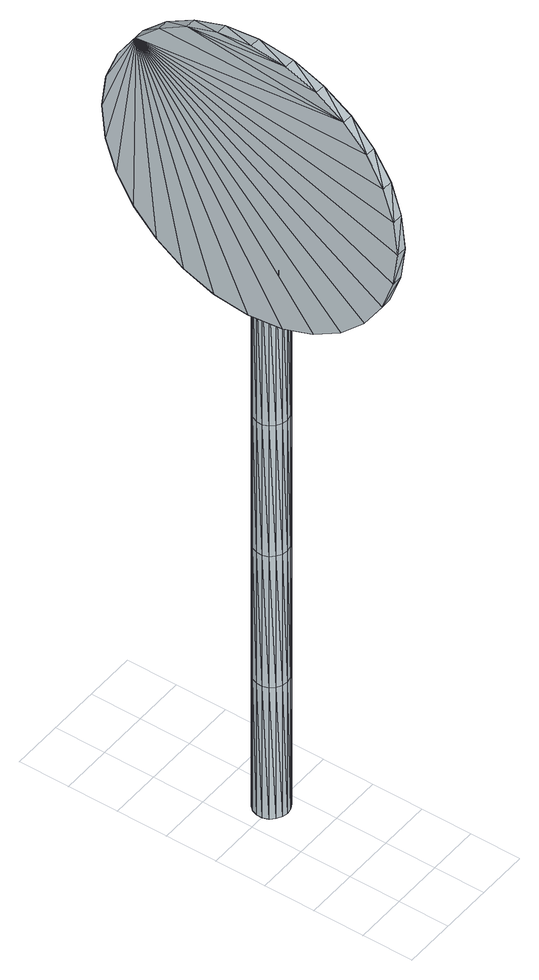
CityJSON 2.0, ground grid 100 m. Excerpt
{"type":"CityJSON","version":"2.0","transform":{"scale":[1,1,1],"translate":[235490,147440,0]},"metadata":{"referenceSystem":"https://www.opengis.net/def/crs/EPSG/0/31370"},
"CityObjects":{
"object1":{"type":"GenericCityObject","attributes":{"cluster":62,"mean_distance_to_centroid":0.138,"new_centroid_x":235443.1,"new_centroid_y":147824.35,"mean_distance_to_camera":6.67,"H1":0,"H2":0,"Z_final":109.32,"cluster2":-1,"proj_x":235446.47,"proj_y":147824.71,"id_line":52480,"bearing_l":174.03,"distance":3.38,"orientation":"right","G_obj":174.03},"geometry":[{"type":"MultiSurface","lod":"2","boundaries":[[[0,1,2]],[[2,1,3]],[[3,1,4]],[[4,1,5]],[[5,1,6]],[[1,7,6]],[[1,8,7]],[[1,9,8]],[[1,10,9]],[[1,11,10]],[[1,12,11]],[[1,13,12]],[[1,14,13]],[[15,14,1]],[[16,15,1]],[[17,16,1]],[[18,17,1]],[[0,18,1]],[[19,20,0]],[[19,0,2]],[[21,19,2]],[[21,2,3]],[[21,3,22]],[[22,3,4]],[[22,4,23]],[[23,4,5]],[[23,5,24]],[[24,5,6]],[[24,6,25]],[[25,6,7]],[[25,7,26]],[[26,7,8]],[[26,8,27]],[[8,9,27]],[[27,9,28]],[[9,10,28]],[[10,29,28]],[[10,11,29]],[[11,30,29]],[[11,12,30]],[[30,12,31]],[[31,12,13]],[[31,13,32]],[[32,13,14]],[[32,14,33]],[[33,14,15]],[[33,15,34]],[[34,15,16]],[[34,16,35]],[[35,16,17]],[[36,35,17]],[[18,36,17]],[[20,36,18]],[[20,18,0]],[[37,38,20]],[[37,20,19]],[[39,37,19]],[[21,39,19]],[[39,21,40]],[[40,21,22]],[[40,22,41]],[[41,22,23]],[[41,23,42]],[[42,23,24]],[[42,24,43]],[[43,24,25]],[[43,25,44]],[[44,25,26]],[[26,45,44]],[[26,27,45]],[[27,46,45]],[[27,28,46]],[[28,47,46]],[[28,29,47]],[[47,29,48]],[[29,30,48]],[[48,30,49]],[[49,30,31]],[[49,31,50]],[[50,31,32]],[[50,32,51]],[[51,32,33]],[[51,33,52]],[[52,33,34]],[[52,34,53]],[[53,34,35]],[[54,53,35]],[[54,35,36]],[[38,54,36]],[[38,36,20]],[[55,56,38]],[[55,38,37]],[[57,55,37]],[[57,37,39]],[[57,39,58]],[[58,39,40]],[[58,40,59]],[[59,40,41]],[[59,41,60]],[[60,41,42]],[[60,42,61]],[[61,42,43]],[[61,43,62]],[[62,43,44]],[[44,63,62]],[[44,45,63]],[[45,64,63]],[[45,46,64]],[[46,65,64]],[[46,47,65]],[[47,66,65]],[[47,48,66]],[[66,48,67]],[[67,48,49]],[[67,49,68]],[[68,49,50]],[[68,50,69]],[[69,50,51]],[[69,51,70]],[[70,51,52]],[[70,52,71]],[[71,52,53]],[[72,71,53]],[[72,53,54]],[[56,72,54]],[[56,54,38]],[[73,74,56]],[[73,56,55]],[[75,73,55]],[[75,55,57]],[[75,57,76]],[[76,57,58]],[[76,58,77]],[[77,58,59]],[[77,59,78]],[[78,59,60]],[[78,60,79]],[[79,60,61]],[[79,61,80]],[[80,61,62]],[[62,81,80]],[[62,63,81]],[[63,82,81]],[[63,64,82]],[[64,83,82]],[[64,65,83]],[[65,84,83]],[[65,66,84]],[[84,66,85]],[[85,66,67]],[[85,67,86]],[[86,67,68]],[[86,68,87]],[[87,68,69]],[[87,69,88]],[[88,69,70]],[[88,70,89]],[[89,70,71]],[[90,89,71]],[[90,71,72]],[[74,90,72]],[[74,72,56]],[[91,92,74]],[[91,74,73]],[[93,91,73]],[[93,73,75]],[[93,75,94]],[[94,75,76]],[[94,76,95]],[[95,76,77]],[[95,77,96]],[[96,77,78]],[[96,78,97]],[[97,78,79]],[[97,79,98]],[[98,79,80]],[[80,99,98]],[[80,81,99]],[[81,100,99]],[[81,82,100]],[[82,101,100]],[[82,83,101]],[[83,102,101]],[[83,84,102]],[[102,84,103]],[[103,84,85]],[[103,85,104]],[[104,85,86]],[[104,86,105]],[[105,86,87]],[[105,87,106]],[[106,87,88]],[[106,88,107]],[[107,88,89]],[[108,107,89]],[[108,89,90]],[[92,108,90]],[[92,90,74]],[[92,91,109]],[[91,93,109]],[[93,94,109]],[[94,95,109]],[[95,96,109]],[[109,96,97]],[[109,97,98]],[[109,98,99]],[[109,99,100]],[[109,100,101]],[[109,101,102]],[[109,102,103]],[[109,103,104]],[[105,109,104]],[[106,109,105]],[[107,109,106]],[[108,109,107]],[[92,109,108]],[[110,111,112]],[[113,112,114]],[[115,112,113]],[[116,112,115]],[[117,112,116]],[[118,112,117]],[[119,112,118]],[[120,112,119]],[[121,112,120]],[[122,112,121]],[[122,123,112]],[[123,110,112]],[[111,124,112]],[[124,125,112]],[[125,126,112]],[[126,127,112]],[[127,128,112]],[[128,129,112]],[[129,130,112]],[[130,131,112]],[[112,131,132]],[[131,133,132]],[[131,134,133]],[[133,134,135]],[[133,135,136]],[[135,137,136]],[[133,136,138]],[[136,139,138]],[[136,137,139]],[[137,140,139]],[[137,135,140]],[[135,141,140]],[[135,134,141]],[[134,142,141]],[[134,131,142]],[[131,143,142]],[[131,130,143]],[[143,130,144]],[[144,130,129]],[[144,129,145]],[[145,129,128]],[[145,128,146]],[[146,127,147]],[[147,127,126]],[[147,126,148]],[[148,126,125]],[[148,125,149]],[[149,125,124]],[[150,149,124]],[[150,124,111]],[[151,150,111]],[[151,111,110]],[[152,151,110]],[[152,110,123]],[[146,128,127]],[[153,123,122]],[[154,153,122]],[[154,122,121]],[[155,154,121]],[[155,121,120]],[[156,155,120]],[[156,120,119]],[[157,156,119]],[[157,119,118]],[[157,118,158]],[[158,118,117]],[[158,117,159]],[[153,152,123]],[[159,117,116]],[[159,116,160]],[[160,116,115]],[[160,115,161]],[[161,115,113]],[[161,113,162]],[[162,113,114]],[[162,114,163]],[[163,114,112]],[[163,112,164]],[[164,112,132]],[[132,165,164]],[[132,133,165]],[[133,138,165]],[[138,139,140]],[[161,162,163]],[[160,161,163]],[[159,160,163]],[[158,159,163]],[[157,158,163]],[[156,157,163]],[[155,156,163]],[[154,155,163]],[[153,154,163]],[[153,163,152]],[[152,163,151]],[[151,163,150]],[[150,163,149]],[[149,163,148]],[[148,163,147]],[[147,163,146]],[[146,163,145]],[[145,163,144]],[[144,163,143]],[[143,163,142]],[[163,164,142]],[[142,164,165]],[[142,165,141]],[[165,140,141]],[[165,138,140]],[[166,167,168]],[[168,167,169]],[[170,168,169]],[[170,169,171]],[[170,171,172]],[[172,171,173]],[[172,173,174]],[[174,173,175]],[[174,175,176]],[[176,175,177]],[[176,177,178]],[[178,177,179]],[[178,179,180]],[[180,179,181]],[[180,181,182]],[[182,181,183]],[[182,183,184]],[[184,183,185]],[[184,185,186]],[[186,185,187]],[[186,187,188]],[[188,187,189]],[[188,189,190]],[[190,189,191]],[[192,190,191]],[[192,191,193]],[[194,192,193]],[[194,193,195]],[[196,194,195]],[[196,195,197]],[[198,196,197]],[[198,197,199]],[[200,198,199]],[[200,199,201]],[[202,200,201]],[[202,201,203]],[[204,202,203]],[[204,203,205]],[[206,204,205]],[[206,205,207]],[[208,206,207]],[[208,207,209]],[[210,208,209]],[[210,209,211]],[[212,210,211]],[[212,211,213]],[[214,212,213]],[[214,213,215]],[[216,214,215]],[[216,215,217]],[[216,217,218]],[[218,217,219]],[[218,219,220]],[[220,219,221]],[[220,221,222]],[[222,221,223]],[[222,223,224]],[[224,223,225]],[[224,225,226]],[[226,225,227]],[[226,227,228]],[[228,227,229]],[[228,229,230]],[[230,229,231]],[[230,231,232]],[[232,231,233]],[[232,233,234]],[[234,233,235]],[[234,235,236]],[[236,235,237]],[[236,237,238]],[[238,237,239]],[[240,238,239]],[[240,239,241]],[[240,241,242]],[[242,241,243]],[[243,244,242]],[[243,245,244]],[[244,245,246]],[[246,245,247]],[[246,247,248]],[[248,247,249]],[[248,249,250]],[[250,249,251]],[[250,251,252]],[[252,251,253]],[[252,253,254]],[[254,253,255]],[[254,255,256]],[[256,255,257]],[[256,257,258]],[[258,257,259]],[[258,259,260]],[[260,259,261]],[[260,261,262]],[[262,261,263]],[[262,263,264]],[[264,263,265]],[[264,265,266]],[[266,265,267]],[[266,267,268]],[[268,267,269]],[[269,270,268]],[[269,271,270]],[[271,272,270]],[[271,273,272]],[[273,274,272]],[[273,275,274]],[[275,276,274]],[[275,277,276]],[[277,278,276]],[[277,279,278]],[[279,280,278]],[[279,281,280]],[[281,282,280]],[[281,283,282]],[[283,284,282]],[[283,285,284]],[[285,286,284]],[[285,287,286]],[[287,288,286]],[[287,289,288]],[[289,290,288]],[[289,291,290]],[[290,291,292]],[[292,291,293]],[[292,293,294]],[[294,293,295]],[[294,295,296]],[[296,295,297]],[[296,297,298]],[[298,297,299]],[[298,299,300]],[[300,299,301]],[[300,301,302]],[[302,301,303]],[[302,303,304]],[[304,303,305]],[[304,305,306]],[[306,305,307]],[[306,307,308]],[[308,307,309]],[[308,309,310]],[[310,309,311]],[[310,311,312]],[[312,311,313]],[[313,166,312]],[[313,167,166]],[[169,167,313]],[[169,313,171]],[[171,313,311]],[[173,171,311]],[[173,311,309]],[[175,173,309]],[[175,309,307]],[[177,175,307]],[[177,307,305]],[[179,177,305]],[[179,305,303]],[[181,179,303]],[[181,303,301]],[[183,181,301]],[[183,301,299]],[[183,299,297]],[[185,183,297]],[[185,297,295]],[[187,185,295]],[[187,295,293]],[[189,187,293]],[[189,293,291]],[[189,291,289]],[[189,289,287]],[[191,189,287]],[[191,287,285]],[[193,191,285]],[[195,193,285]],[[195,285,283]],[[197,195,283]],[[199,197,283]],[[201,199,283]],[[201,283,281]],[[203,201,281]],[[205,203,281]],[[205,281,279]],[[205,279,207]],[[207,279,209]],[[209,279,277]],[[209,277,211]],[[211,277,275]],[[211,275,213]],[[213,275,273]],[[213,273,215]],[[215,273,271]],[[215,271,217]],[[217,271,219]],[[219,271,269]],[[219,269,221]],[[221,269,223]],[[223,269,267]],[[223,267,225]],[[225,267,265]],[[225,265,227]],[[227,265,263]],[[227,263,229]],[[229,263,261]],[[229,261,231]],[[231,261,259]],[[231,259,257]],[[231,257,233]],[[233,257,255]],[[233,255,235]],[[235,255,253]],[[235,253,237]],[[253,251,237]],[[237,251,249]],[[237,249,239]],[[249,247,239]],[[239,247,245]],[[239,245,241]],[[241,245,243]],[[240,242,244]],[[168,312,166]],[[170,312,168]],[[170,310,312]],[[172,310,170]],[[172,308,310]],[[174,308,172]],[[174,306,308]],[[176,306,174]],[[176,304,306]],[[178,304,176]],[[178,302,304]],[[180,302,178]],[[180,300,302]],[[182,300,180]],[[182,298,300]],[[182,296,298]],[[184,296,182]],[[184,294,296]],[[186,294,184]],[[186,292,294]],[[188,292,186]],[[188,290,292]],[[188,288,290]],[[188,286,288]],[[190,286,188]],[[190,284,286]],[[192,284,190]],[[194,284,192]],[[194,282,284]],[[196,282,194]],[[198,282,196]],[[200,282,198]],[[200,280,282]],[[202,280,200]],[[204,280,202]],[[204,278,280]],[[204,206,278]],[[206,208,278]],[[208,276,278]],[[208,210,276]],[[210,274,276]],[[210,212,274]],[[212,272,274]],[[212,214,272]],[[214,270,272]],[[214,216,270]],[[216,218,270]],[[218,268,270]],[[218,220,268]],[[220,222,268]],[[222,266,268]],[[222,224,266]],[[224,264,266]],[[224,226,264]],[[226,262,264]],[[226,228,262]],[[228,260,262]],[[228,230,260]],[[230,258,260]],[[230,256,258]],[[230,232,256]],[[232,254,256]],[[232,234,254]],[[234,252,254]],[[234,236,252]],[[252,236,250]],[[236,248,250]],[[236,238,248]],[[248,238,246]],[[238,244,246]],[[238,240,244]],[[314,315,316]],[[316,315,317]],[[318,316,317]],[[318,317,319]],[[318,319,320]],[[320,319,321]],[[320,321,322]],[[322,321,323]],[[322,323,324]],[[324,323,325]],[[324,325,326]],[[326,325,327]],[[326,327,328]],[[328,327,329]],[[328,329,330]],[[330,329,331]],[[330,331,332]],[[332,331,333]],[[332,333,334]],[[334,333,335]],[[334,335,336]],[[336,335,337]],[[336,337,338]],[[338,337,339]],[[340,338,339]],[[340,339,341]],[[342,340,341]],[[342,341,343]],[[344,342,343]],[[344,343,345]],[[346,344,345]],[[346,345,347]],[[348,346,347]],[[348,347,349]],[[350,348,349]],[[350,349,351]],[[352,350,351]],[[352,351,353]],[[354,352,353]],[[354,353,355]],[[356,354,355]],[[356,355,357]],[[358,356,357]],[[358,357,359]],[[360,358,359]],[[360,359,361]],[[362,360,361]],[[362,361,363]],[[364,362,363]],[[364,363,365]],[[364,365,366]],[[366,365,367]],[[366,367,368]],[[368,367,369]],[[368,369,370]],[[370,369,371]],[[370,371,372]],[[372,371,373]],[[372,373,374]],[[374,373,375]],[[374,375,376]],[[376,375,377]],[[376,377,378]],[[378,377,379]],[[378,379,380]],[[380,379,381]],[[380,381,382]],[[382,381,383]],[[382,383,384]],[[384,383,385]],[[384,385,386]],[[386,385,387]],[[388,386,387]],[[388,387,389]],[[388,389,390]],[[390,389,391]],[[391,392,390]],[[391,393,392]],[[392,393,394]],[[394,393,395]],[[394,395,396]],[[396,395,397]],[[396,397,398]],[[398,397,399]],[[398,399,400]],[[400,399,401]],[[400,401,402]],[[402,401,403]],[[402,403,404]],[[404,403,405]],[[404,405,406]],[[406,405,407]],[[406,407,408]],[[408,407,409]],[[408,409,410]],[[410,409,411]],[[410,411,412]],[[412,411,413]],[[412,413,414]],[[414,413,415]],[[414,415,416]],[[416,415,417]],[[417,418,416]],[[417,419,418]],[[419,420,418]],[[419,421,420]],[[421,422,420]],[[421,423,422]],[[423,424,422]],[[423,425,424]],[[425,426,424]],[[425,427,426]],[[427,428,426]],[[427,429,428]],[[429,430,428]],[[429,431,430]],[[431,432,430]],[[431,433,432]],[[433,434,432]],[[433,435,434]],[[435,436,434]],[[435,437,436]],[[437,438,436]],[[437,439,438]],[[438,439,440]],[[440,439,441]],[[440,441,442]],[[442,441,443]],[[442,443,444]],[[444,443,445]],[[444,445,446]],[[446,445,447]],[[446,447,448]],[[448,447,449]],[[448,449,450]],[[450,449,451]],[[450,451,452]],[[452,451,453]],[[452,453,454]],[[454,453,455]],[[454,455,456]],[[456,455,457]],[[456,457,458]],[[458,457,459]],[[458,459,460]],[[460,459,461]],[[461,314,460]],[[461,315,314]],[[317,315,461]],[[317,461,319]],[[319,461,459]],[[321,319,459]],[[321,459,457]],[[323,321,457]],[[323,457,455]],[[325,323,455]],[[325,455,453]],[[327,325,453]],[[327,453,451]],[[329,327,451]],[[329,451,449]],[[331,329,449]],[[331,449,447]],[[331,447,445]],[[333,331,445]],[[333,445,443]],[[335,333,443]],[[335,443,441]],[[337,335,441]],[[337,441,439]],[[337,439,437]],[[337,437,435]],[[339,337,435]],[[339,435,433]],[[341,339,433]],[[343,341,433]],[[343,433,431]],[[345,343,431]],[[347,345,431]],[[349,347,431]],[[349,431,429]],[[351,349,429]],[[353,351,429]],[[353,429,427]],[[353,427,355]],[[355,427,357]],[[357,427,425]],[[357,425,359]],[[359,425,423]],[[359,423,361]],[[361,423,421]],[[361,421,363]],[[363,421,419]],[[363,419,365]],[[365,419,367]],[[367,419,417]],[[367,417,369]],[[369,417,371]],[[371,417,415]],[[371,415,373]],[[373,415,413]],[[373,413,375]],[[375,413,411]],[[375,411,377]],[[377,411,409]],[[377,409,379]],[[379,409,407]],[[379,407,405]],[[379,405,381]],[[381,405,403]],[[381,403,383]],[[383,403,401]],[[383,401,385]],[[401,399,385]],[[385,399,397]],[[385,397,387]],[[397,395,387]],[[387,395,393]],[[387,393,389]],[[389,393,391]],[[388,390,392]],[[316,460,314]],[[318,460,316]],[[318,458,460]],[[320,458,318]],[[320,456,458]],[[322,456,320]],[[322,454,456]],[[324,454,322]],[[324,452,454]],[[326,452,324]],[[326,450,452]],[[328,450,326]],[[328,448,450]],[[330,448,328]],[[330,446,448]],[[330,444,446]],[[332,444,330]],[[332,442,444]],[[334,442,332]],[[334,440,442]],[[336,440,334]],[[336,438,440]],[[336,436,438]],[[336,434,436]],[[338,434,336]],[[338,432,434]],[[340,432,338]],[[342,432,340]],[[342,430,432]],[[344,430,342]],[[346,430,344]],[[348,430,346]],[[348,428,430]],[[350,428,348]],[[352,428,350]],[[352,426,428]],[[352,354,426]],[[354,356,426]],[[356,424,426]],[[356,358,424]],[[358,422,424]],[[358,360,422]],[[360,420,422]],[[360,362,420]],[[362,418,420]],[[362,364,418]],[[364,366,418]],[[366,416,418]],[[366,368,416]],[[368,370,416]],[[370,414,416]],[[370,372,414]],[[372,412,414]],[[372,374,412]],[[374,410,412]],[[374,376,410]],[[376,408,410]],[[376,378,408]],[[378,406,408]],[[378,404,406]],[[378,380,404]],[[380,402,404]],[[380,382,402]],[[382,400,402]],[[382,384,400]],[[400,384,398]],[[384,396,398]],[[384,386,396]],[[396,386,394]],[[386,392,394]],[[386,388,392]]]}]}
},
"vertices":[
[62,339,2],[62,305,2],[74,337,2],[84,331,2],[91,322,2],[95,311,2],[95,299,2],[91,288,2],[84,280,2],[74,274,2],[62,272,2],[51,274,2],[41,280,2],[33,288,2],[29,299,2],[29,311,2],[33,322,2],[41,331,2],[51,337,2],[74,337,300],[62,339,300],[84,331,300],[91,322,300],[95,311,300],[95,299,300],[91,288,300],[84,280,300],[74,274,300],[62,272,300],[51,274,300],[41,280,300],[33,288,300],[29,299,300],[29,311,300],[33,322,300],[41,331,300],[51,337,300],[74,337,598],[62,339,598],[84,331,598],[91,322,598],[95,311,598],[95,299,598],[91,288,598],[84,280,598],[74,274,598],[62,272,598],[51,274,598],[41,280,598],[33,288,598],[29,299,598],[29,311,598],[33,322,598],[41,331,598],[51,337,598],[74,337,895],[62,339,895],[84,331,895],[91,322,895],[95,311,895],[95,299,895],[91,288,895],[84,280,895],[74,274,895],[62,272,895],[51,274,895],[41,280,895],[33,288,895],[29,299,895],[29,311,895],[33,322,895],[41,331,895],[51,337,895],[74,337,1193],[62,339,1193],[84,331,1193],[91,322,1193],[95,311,1193],[95,299,1193],[91,288,1193],[84,280,1193],[74,274,1193],[62,272,1193],[51,274,1193],[41,280,1193],[33,288,1193],[29,299,1193],[29,311,1193],[33,322,1193],[41,331,1193],[51,337,1193],[74,337,1491],[62,339,1491],[84,331,1491],[91,322,1491],[95,311,1491],[95,299,1491],[91,288,1491],[84,280,1491],[74,274,1491],[62,272,1491],[51,274,1491],[41,280,1491],[33,288,1491],[29,299,1491],[29,311,1491],[33,322,1491],[41,331,1491],[51,337,1491],[62,305,1491],[27,179,1185],[27,123,1221],[36,547,1645],[34,605,1525],[35,583,1589],[33,613,1456],[32,605,1387],[31,583,1324],[30,547,1268],[29,500,1221],[28,444,1185],[27,381,1162],[27,312,1154],[27,242,1162],[28,76,1268],[29,40,1324],[30,18,1387],[31,10,1456],[32,18,1525],[33,40,1589],[34,76,1645],[35,123,1692],[37,500,1692],[37,444,1727],[36,179,1727],[37,242,1750],[37,381,1750],[37,312,1758],[16,381,1750],[16,312,1758],[16,242,1750],[15,179,1728],[15,123,1692],[14,76,1645],[12,40,1589],[11,18,1526],[10,10,1457],[9,18,1387],[8,40,1324],[7,76,1268],[6,123,1221],[6,179,1185],[6,242,1163],[6,312,1155],[6,381,1163],[7,444,1185],[8,500,1221],[9,547,1268],[10,583,1324],[11,606,1387],[12,614,1457],[13,606,1526],[14,583,1589],[15,547,1645],[16,500,1692],[16,444,1728],[19,416,1304],[19,416,1265],[53,415,1304],[53,415,1265],[52,396,1304],[52,396,1265],[74,388,1304],[74,388,1265],[78,386,1304],[78,386,1265],[81,385,1304],[81,385,1265],[85,383,1304],[85,383,1265],[88,381,1304],[88,381,1265],[92,379,1304],[92,379,1265],[95,377,1304],[95,377,1265],[98,375,1304],[98,375,1265],[108,367,1304],[108,367,1265],[111,365,1304],[111,365,1265],[113,362,1304],[113,362,1265],[115,359,1304],[115,359,1265],[116,356,1304],[116,356,1265],[118,353,1304],[118,353,1265],[118,349,1304],[118,349,1265],[118,346,1304],[118,346,1265],[118,311,1304],[118,311,1265],[115,292,1304],[115,292,1265],[114,287,1304],[114,287,1265],[113,282,1304],[113,282,1265],[110,278,1304],[110,278,1265],[108,274,1304],[108,274,1265],[105,270,1304],[105,270,1265],[101,266,1304],[101,266,1265],[97,263,1304],[97,263,1265],[96,263,1304],[96,263,1265],[92,261,1304],[92,261,1265],[87,259,1304],[87,259,1265],[82,257,1304],[82,257,1265],[77,255,1304],[77,255,1265],[72,254,1304],[72,254,1265],[67,254,1304],[67,254,1265],[61,253,1304],[61,253,1265],[50,253,1304],[50,253,1265],[48,228,1304],[48,228,1265],[19,227,1304],[19,227,1265],[19,258,1304],[19,258,1265],[39,272,1304],[39,272,1265],[56,271,1304],[56,271,1265],[59,271,1304],[59,271,1265],[62,271,1304],[62,271,1265],[66,271,1304],[66,271,1265],[69,272,1304],[69,272,1265],[72,272,1304],[72,272,1265],[76,273,1304],[76,273,1265],[79,274,1304],[79,274,1265],[82,275,1304],[82,275,1265],[85,277,1304],[85,277,1265],[87,279,1304],[87,279,1265],[89,281,1304],[89,281,1265],[90,284,1304],[90,284,1265],[91,287,1304],[91,287,1265],[92,290,1304],[92,290,1265],[94,309,1304],[94,309,1265],[94,346,1304],[94,346,1265],[93,348,1304],[93,348,1265],[93,350,1304],[93,350,1265],[92,352,1304],[92,352,1265],[91,354,1304],[91,354,1265],[90,356,1304],[90,356,1265],[88,357,1304],[88,357,1265],[86,359,1304],[86,359,1265],[84,360,1304],[84,360,1265],[81,361,1304],[81,361,1265],[79,362,1304],[79,362,1265],[77,363,1304],[77,363,1265],[74,363,1304],[74,363,1265],[72,364,1304],[72,364,1265],[70,365,1304],[70,365,1265],[49,369,1304],[49,369,1265],[25,382,1304],[25,382,1265],[27,416,1473],[27,416,1434],[61,415,1473],[61,415,1434],[60,396,1473],[60,396,1434],[82,388,1473],[82,388,1434],[86,386,1473],[86,386,1434],[90,385,1473],[90,385,1434],[93,383,1473],[93,383,1434],[96,381,1473],[96,381,1434],[100,379,1473],[100,379,1434],[103,377,1473],[103,377,1434],[106,375,1473],[106,375,1434],[116,367,1473],[116,367,1434],[119,365,1473],[119,365,1434],[121,362,1473],[121,362,1434],[123,359,1473],[123,359,1434],[124,356,1473],[124,356,1434],[126,353,1473],[126,353,1434],[126,349,1473],[126,349,1434],[126,346,1473],[126,346,1434],[126,311,1473],[126,311,1434],[123,292,1473],[123,292,1434],[122,287,1473],[122,287,1434],[121,282,1473],[121,282,1434],[119,278,1473],[119,278,1434],[116,274,1473],[116,274,1434],[113,270,1473],[113,270,1434],[109,266,1473],[109,266,1434],[105,263,1473],[105,263,1434],[104,263,1473],[104,263,1434],[100,261,1473],[100,261,1434],[95,259,1473],[95,259,1434],[90,257,1473],[90,257,1434],[85,255,1473],[85,255,1434],[80,254,1473],[80,254,1434],[75,254,1473],[75,254,1434],[69,253,1473],[69,253,1434],[58,253,1473],[58,253,1434],[56,228,1473],[56,228,1434],[27,227,1473],[27,227,1434],[27,258,1473],[27,258,1434],[47,272,1473],[47,272,1434],[64,271,1473],[64,271,1434],[67,271,1473],[67,271,1434],[70,271,1473],[70,271,1434],[74,271,1473],[74,271,1434],[77,272,1473],[77,272,1434],[80,272,1473],[80,272,1434],[84,273,1473],[84,273,1434],[87,274,1473],[87,274,1434],[90,275,1473],[90,275,1434],[93,277,1473],[93,277,1434],[95,279,1473],[95,279,1434],[97,281,1473],[97,281,1434],[98,284,1473],[98,284,1434],[99,287,1473],[99,287,1434],[100,290,1473],[100,290,1434],[102,309,1473],[102,309,1434],[102,346,1473],[102,346,1434],[102,348,1473],[102,348,1434],[101,350,1473],[101,350,1434],[100,352,1473],[100,352,1434],[99,354,1473],[99,354,1434],[98,356,1473],[98,356,1434],[96,357,1473],[96,357,1434],[94,359,1473],[94,359,1434],[92,360,1473],[92,360,1434],[89,361,1473],[89,361,1434],[87,362,1473],[87,362,1434],[85,363,1473],[85,363,1434],[82,363,1473],[82,363,1434],[80,364,1473],[80,364,1434],[78,365,1473],[78,365,1434],[57,369,1473],[57,369,1434],[33,382,1473],[33,382,1434]
]}
